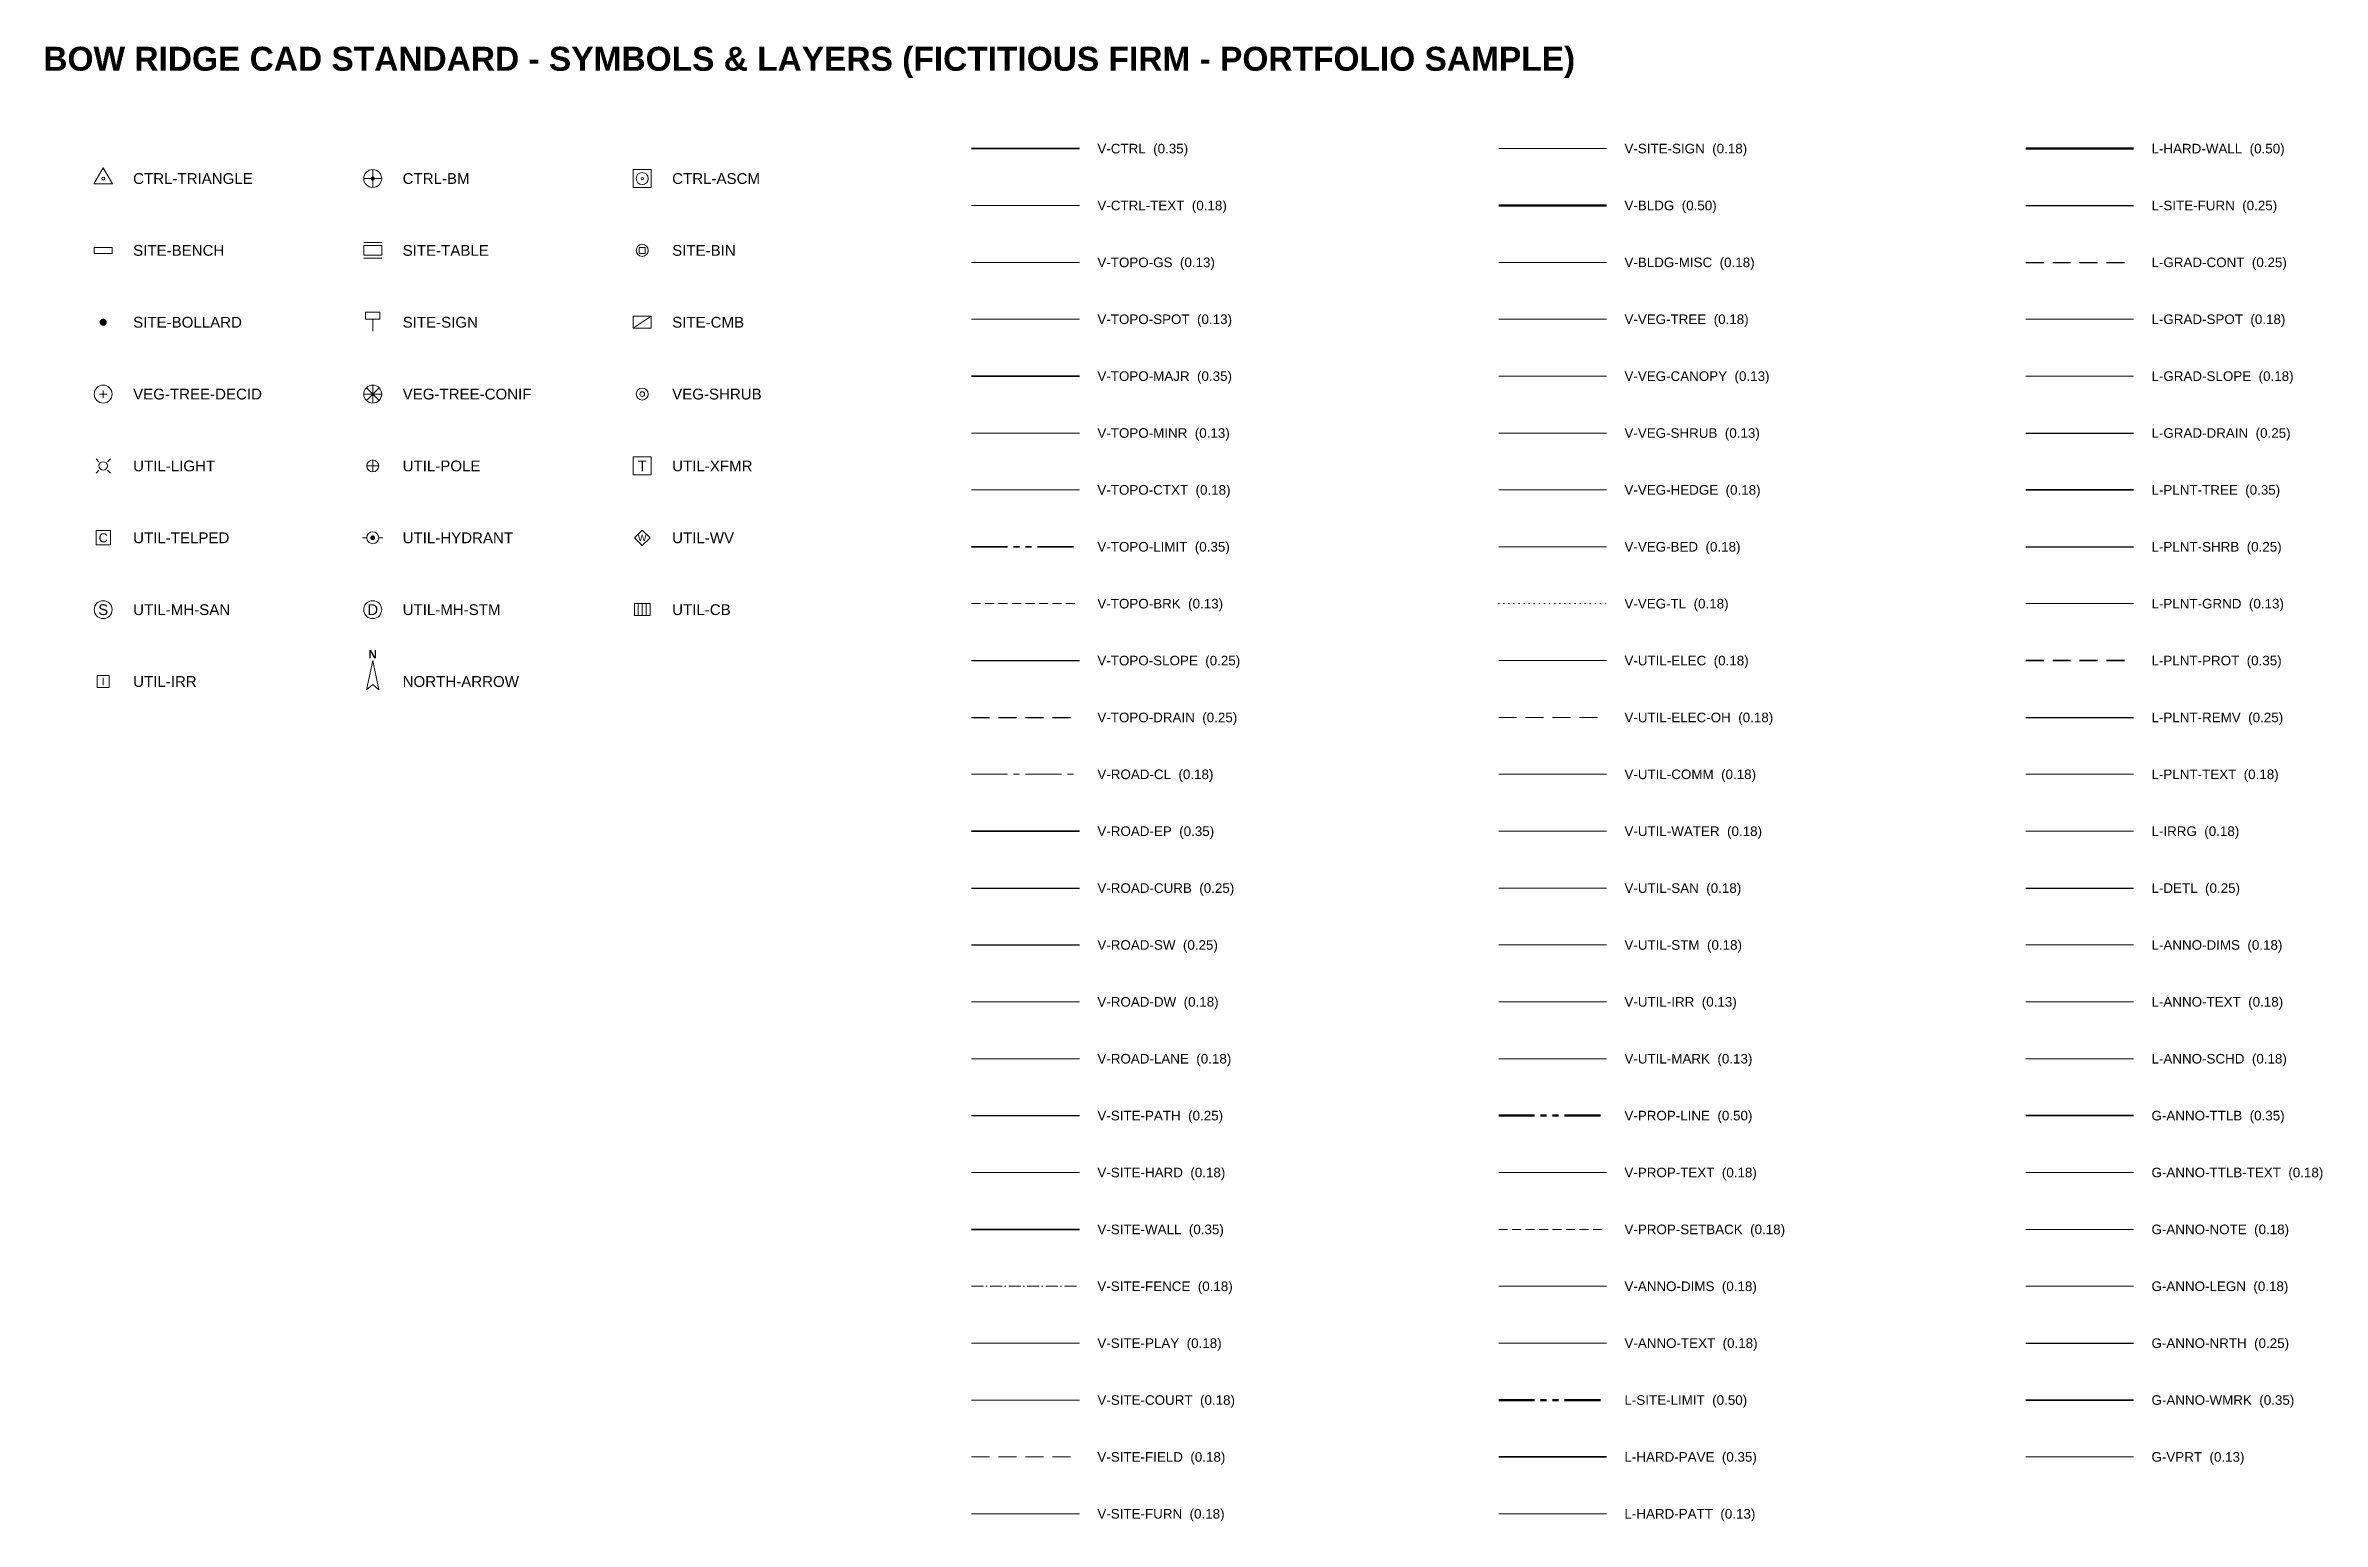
# Paper-space layout 'LEGEND' of a CAD drawing. Header units: metres. Extents: x 15 to 396, y 21 to 267.
import ezdxf
from ezdxf.enums import TextEntityAlignment as Align

# ---------------------------------------------------------------- set-up
doc = ezdxf.new("R2010")
doc.units = ezdxf.units.M
doc.header["$LTSCALE"] = 0.5
for name, pattern in [('CENTER', [18, 12, -2, 2, -2]), ('DASHED', [9, 6, -3]), ('DOT', [1.5, 0, -1.5]), ('FENCE', [6, 4, -1, 0, -1]), ('HIDDEN', [4.5, 3, -1.5]), ('PHANTOM', [22, 12, -2, 2, -2, 2, -2])]:
    doc.linetypes.add(name, pattern=pattern)
for name, color, linetype, lineweight in [('G-ANNO-LEGN', 7, 'Continuous', 18), ('G-ANNO-NOTE', 7, 'Continuous', 18), ('G-ANNO-NRTH', 7, 'Continuous', 25), ('G-ANNO-TTLB', 7, 'Continuous', 35), ('G-ANNO-TTLB-TEXT', 7, 'Continuous', 18), ('G-ANNO-WMRK', 8, 'Continuous', 35), ('L-ANNO-DIMS', 2, 'Continuous', 18), ('L-ANNO-SCHD', 7, 'Continuous', 18), ('L-ANNO-TEXT', 2, 'Continuous', 18), ('L-DETL', 7, 'Continuous', 25), ('L-GRAD-CONT', 5, 'DASHED', 25), ('L-GRAD-DRAIN', 150, 'Continuous', 25), ('L-GRAD-SLOPE', 5, 'Continuous', 18), ('L-GRAD-SPOT', 5, 'Continuous', 18), ('L-HARD-PATT', 253, 'Continuous', 13), ('L-HARD-PAVE', 8, 'Continuous', 35), ('L-HARD-WALL', 7, 'Continuous', 50), ('L-IRRG', 130, 'Continuous', 18), ('L-PLNT-GRND', 83, 'Continuous', 13), ('L-PLNT-PROT', 1, 'DASHED', 35), ('L-PLNT-REMV', 1, 'Continuous', 25), ('L-PLNT-SHRB', 3, 'Continuous', 25), ('L-PLNT-TEXT', 3, 'Continuous', 18), ('L-PLNT-TREE', 3, 'Continuous', 35), ('L-SITE-FURN', 40, 'Continuous', 25), ('L-SITE-LIMIT', 6, 'PHANTOM', 50), ('V-ANNO-DIMS', 2, 'Continuous', 18), ('V-ANNO-TEXT', 2, 'Continuous', 18), ('V-BLDG', 7, 'Continuous', 50), ('V-BLDG-MISC', 8, 'Continuous', 18), ('V-CTRL', 1, 'Continuous', 35), ('V-CTRL-TEXT', 1, 'Continuous', 18), ('V-PROP-LINE', 7, 'PHANTOM', 50), ('V-PROP-SETBACK', 8, 'HIDDEN', 18), ('V-PROP-TEXT', 7, 'Continuous', 18), ('V-ROAD-CL', 6, 'CENTER', 18), ('V-ROAD-CURB', 7, 'Continuous', 25), ('V-ROAD-DW', 8, 'Continuous', 18), ('V-ROAD-EP', 7, 'Continuous', 35), ('V-ROAD-LANE', 8, 'Continuous', 18), ('V-ROAD-SW', 8, 'Continuous', 25), ('V-SITE-COURT', 42, 'Continuous', 18), ('V-SITE-FENCE', 8, 'FENCE', 18), ('V-SITE-FIELD', 42, 'DASHED', 18), ('V-SITE-FURN', 40, 'Continuous', 18), ('V-SITE-HARD', 8, 'Continuous', 18), ('V-SITE-PATH', 8, 'Continuous', 25), ('V-SITE-PLAY', 42, 'Continuous', 18), ('V-SITE-SIGN', 40, 'Continuous', 18), ('V-SITE-WALL', 7, 'Continuous', 35), ('V-TOPO-BRK', 9, 'HIDDEN', 13), ('V-TOPO-CTXT', 34, 'Continuous', 18), ('V-TOPO-DRAIN', 150, 'DASHED', 25), ('V-TOPO-GS', 8, 'Continuous', 13), ('V-TOPO-LIMIT', 6, 'PHANTOM', 35), ('V-TOPO-MAJR', 34, 'Continuous', 35), ('V-TOPO-MINR', 32, 'Continuous', 13), ('V-TOPO-SLOPE', 30, 'Continuous', 25), ('V-TOPO-SPOT', 8, 'Continuous', 13), ('V-UTIL-COMM', 5, 'Continuous', 18), ('V-UTIL-ELEC', 1, 'Continuous', 18), ('V-UTIL-ELEC-OH', 1, 'DASHED', 18), ('V-UTIL-IRR', 130, 'Continuous', 13), ('V-UTIL-MARK', 6, 'Continuous', 13), ('V-UTIL-SAN', 3, 'Continuous', 18), ('V-UTIL-STM', 150, 'Continuous', 18), ('V-UTIL-WATER', 4, 'Continuous', 18), ('V-VEG-BED', 92, 'Continuous', 18), ('V-VEG-CANOPY', 92, 'Continuous', 13), ('V-VEG-HEDGE', 94, 'Continuous', 18), ('V-VEG-SHRUB', 94, 'Continuous', 13), ('V-VEG-TL', 92, 'DOT', 18), ('V-VEG-TREE', 94, 'Continuous', 18)]:
    doc.layers.add(name, color=color, linetype=linetype, lineweight=lineweight)
doc.layers.add('G-VPRT', color=8, linetype='Continuous', lineweight=13, plot=False)
doc.styles.add('BR-STD', font='arial.ttf')
doc.styles.add('BR-TITLE', font='arialbd.ttf')

# ---------------------------------------------------------------- blocks, each defined once
blk = doc.blocks.new('CTRL-TRIANGLE')
at = {"color": 0, "lineweight": -2}
blk.add_lwpolyline([(0, 1.8), (-1.56, -0.9), (1.56, -0.9)], close=True, dxfattribs=at)
blk.add_circle((0, 0), 0.25, dxfattribs=at)
blk = doc.blocks.new('CTRL-BM')
at = {"lineweight": -2}
h = blk.add_hatch(color=0, dxfattribs=at)
h.dxf.hatch_style = 1
edge = h.paths.add_edge_path()
edge.add_arc((0, 0), 0.35, 0, 360)
at = {"color": 0, "lineweight": -2}
for p, q in [((-1.5, 0), (1.5, 0)), ((0, -1.5), (0, 1.5))]:
    blk.add_line(p, q, dxfattribs=at)
blk.add_circle((0, 0), 1.5, dxfattribs=at)
blk = doc.blocks.new('CTRL-ASCM')
at = {"color": 0, "lineweight": -2}
blk.add_lwpolyline([(-1.5, -1.5), (1.5, -1.5), (1.5, 1.5), (-1.5, 1.5)], close=True, dxfattribs=at)
for radius in [1, 0.2]:
    blk.add_circle((0, 0), radius, dxfattribs=at)
blk = doc.blocks.new('SITE-BENCH')
at = {"color": 0, "lineweight": -2}
blk.add_lwpolyline([(-1.5, -0.5), (1.5, -0.5), (1.5, 0.5), (-1.5, 0.5)], close=True, dxfattribs=at)
blk = doc.blocks.new('SITE-TABLE')
at = {"color": 0, "lineweight": -2}
for p, q in [((-1.5, 1.3), (1.5, 1.3)), ((-1.5, -1.3), (1.5, -1.3))]:
    blk.add_line(p, q, dxfattribs=at)
blk.add_lwpolyline([(-1.5, -0.8), (1.5, -0.8), (1.5, 0.8), (-1.5, 0.8)], close=True, dxfattribs=at)
blk = doc.blocks.new('SITE-BIN')
at = {"color": 0, "lineweight": -2}
blk.add_lwpolyline([(-0.5, -0.5), (0.5, -0.5), (0.5, 0.5), (-0.5, 0.5)], close=True, dxfattribs=at)
blk.add_circle((0, 0), 1, dxfattribs=at)
blk = doc.blocks.new('SITE-BOLLARD')
at = {"lineweight": -2}
h = blk.add_hatch(color=0, dxfattribs=at)
h.dxf.hatch_style = 1
edge = h.paths.add_edge_path()
edge.add_arc((0, 0), 0.6, 0, 360)
blk = doc.blocks.new('SITE-SIGN')
at = {"color": 0, "lineweight": -2}
blk.add_line((0, -1.5), (0, 0.5), dxfattribs=at)
blk.add_lwpolyline([(-1.2, 0.5), (1.2, 0.5), (1.2, 1.7), (-1.2, 1.7)], close=True, dxfattribs=at)
blk = doc.blocks.new('SITE-CMB')
at = {"color": 0, "lineweight": -2}
blk.add_line((-1.5, -1), (1.5, 1), dxfattribs=at)
blk.add_lwpolyline([(-1.5, -1), (1.5, -1), (1.5, 1), (-1.5, 1)], close=True, dxfattribs=at)
blk = doc.blocks.new('VEG-TREE-DECID')
at = {"color": 0, "lineweight": -2}
for p, q in [((-0.6, 0), (0.6, 0)), ((0, -0.6), (0, 0.6))]:
    blk.add_line(p, q, dxfattribs=at)
blk.add_circle((0, 0), 1.5, dxfattribs=at)
blk = doc.blocks.new('VEG-TREE-CONIF')
at = {"color": 0, "lineweight": -2}
for q in [(-1.5, 0), (-1.06, 1.06), (-1.06, -1.06), (0, 1.5), (1.06, 1.06), (1.5, 0), (0, -1.5), (1.06, -1.06)]:
    blk.add_line((0, 0), q, dxfattribs=at)
blk.add_circle((0, 0), 1.5, dxfattribs=at)
blk = doc.blocks.new('VEG-SHRUB')
at = {"color": 0, "lineweight": -2}
for radius in [1, 0.4]:
    blk.add_circle((0, 0), radius, dxfattribs=at)
blk = doc.blocks.new('UTIL-LIGHT')
at = {"color": 0, "lineweight": -2}
for p, q in [((-0.71, 0.71), (-1.2, 1.2)), ((0.71, 0.71), (1.2, 1.2)), ((-0.71, -0.71), (-1.2, -1.2)), ((0.71, -0.71), (1.2, -1.2))]:
    blk.add_line(p, q, dxfattribs=at)
blk.add_circle((0, 0), 0.7, dxfattribs=at)
blk = doc.blocks.new('UTIL-POLE')
at = {"color": 0, "lineweight": -2}
for p, q in [((-1, 0), (1, 0)), ((0, -1), (0, 1))]:
    blk.add_line(p, q, dxfattribs=at)
blk.add_circle((0, 0), 1, dxfattribs=at)
blk = doc.blocks.new('UTIL-XFMR')
at = {"color": 0, "lineweight": -2}
blk.add_lwpolyline([(-1.5, -1.5), (1.5, -1.5), (1.5, 1.5), (-1.5, 1.5)], close=True, dxfattribs=at)
at = {"color": 0, "lineweight": -2, "style": 'BR-STD'}
blk.add_text('T', height=1.8, dxfattribs=at).set_placement((0, 0), align=Align.MIDDLE_CENTER)
blk = doc.blocks.new('UTIL-TELPED')
at = {"color": 0, "lineweight": -2}
blk.add_lwpolyline([(-1.2, -1.2), (1.2, -1.2), (1.2, 1.2), (-1.2, 1.2)], close=True, dxfattribs=at)
at = {"color": 0, "lineweight": -2, "style": 'BR-STD'}
blk.add_text('C', height=1.5, dxfattribs=at).set_placement((0, 0), align=Align.MIDDLE_CENTER)
blk = doc.blocks.new('UTIL-HYDRANT')
at = {"lineweight": -2}
h = blk.add_hatch(color=0, dxfattribs=at)
h.dxf.hatch_style = 1
edge = h.paths.add_edge_path()
edge.add_arc((0, 0), 0.4, 0, 360)
at = {"color": 0, "lineweight": -2}
for p, q in [((-1, 0), (-1.7, 0)), ((1, 0), (1.7, 0))]:
    blk.add_line(p, q, dxfattribs=at)
blk.add_circle((0, 0), 1, dxfattribs=at)
blk = doc.blocks.new('UTIL-WV')
at = {"color": 0, "lineweight": -2}
blk.add_lwpolyline([(0, 1.3), (1.3, 0), (0, -1.3), (-1.3, 0)], close=True, dxfattribs=at)
at = {"color": 0, "lineweight": -2, "style": 'BR-STD'}
blk.add_text('W', height=1.1, dxfattribs=at).set_placement((0, 0), align=Align.MIDDLE_CENTER)
blk = doc.blocks.new('UTIL-MH-SAN')
at = {"color": 0, "lineweight": -2}
blk.add_circle((0, 0), 1.5, dxfattribs=at)
at = {"color": 0, "lineweight": -2, "style": 'BR-STD'}
blk.add_text('S', height=1.8, dxfattribs=at).set_placement((0, 0), align=Align.MIDDLE_CENTER)
blk = doc.blocks.new('UTIL-MH-STM')
at = {"color": 0, "lineweight": -2}
blk.add_circle((0, 0), 1.5, dxfattribs=at)
at = {"color": 0, "lineweight": -2, "style": 'BR-STD'}
blk.add_text('D', height=1.8, dxfattribs=at).set_placement((0, 0), align=Align.MIDDLE_CENTER)
blk = doc.blocks.new('UTIL-CB')
at = {"color": 0, "lineweight": -2}
for p, q in [((-0.65, -1), (-0.65, 1)), ((0, -1), (0, 1)), ((0.65, -1), (0.65, 1))]:
    blk.add_line(p, q, dxfattribs=at)
blk.add_lwpolyline([(-1.3, -1), (1.3, -1), (1.3, 1), (-1.3, 1)], close=True, dxfattribs=at)
blk = doc.blocks.new('UTIL-IRR')
at = {"color": 0, "lineweight": -2}
blk.add_lwpolyline([(-1, -1), (1, -1), (1, 1), (-1, 1)], close=True, dxfattribs=at)
at = {"color": 0, "lineweight": -2, "style": 'BR-STD'}
blk.add_text('I', height=1.3, dxfattribs=at).set_placement((0, 0), align=Align.MIDDLE_CENTER)
blk = doc.blocks.new('NORTH-ARROW')
at = {"color": 0, "lineweight": -2}
blk.add_lwpolyline([(0, 10), (-3, -4), (0, -1.5), (3, -4)], close=True, dxfattribs=at)
at = {"color": 0, "lineweight": -2, "style": 'BR-TITLE'}
blk.add_text('N', height=4, dxfattribs=at).set_placement((0, 13), align=Align.MIDDLE_CENTER)

psp = doc.layouts.new('LEGEND')

# ---------------------------------------------------------------- linework, layer by layer
at = {"layer": 'G-ANNO-LEGN'}
psp.add_line((346, 60), (364, 60), dxfattribs=at)
at = {"layer": 'G-ANNO-NOTE'}
psp.add_line((346, 69.5), (364, 69.5), dxfattribs=at)
at = {"layer": 'G-ANNO-NRTH'}
psp.add_line((346, 50.5), (364, 50.5), dxfattribs=at)
at = {"layer": 'G-ANNO-TTLB'}
psp.add_line((346, 88.5), (364, 88.5), dxfattribs=at)
at = {"layer": 'G-ANNO-TTLB-TEXT'}
psp.add_line((346, 79), (364, 79), dxfattribs=at)
at = {"layer": 'G-ANNO-WMRK'}
psp.add_line((346, 41), (364, 41), dxfattribs=at)
at = {"layer": 'G-VPRT'}
psp.add_line((346, 31.5), (364, 31.5), dxfattribs=at)
at = {"layer": 'L-ANNO-DIMS'}
psp.add_line((346, 117), (364, 117), dxfattribs=at)
at = {"layer": 'L-ANNO-SCHD'}
psp.add_line((346, 98), (364, 98), dxfattribs=at)
at = {"layer": 'L-ANNO-TEXT'}
psp.add_line((346, 107.5), (364, 107.5), dxfattribs=at)
at = {"layer": 'L-DETL'}
psp.add_line((346, 126.5), (364, 126.5), dxfattribs=at)
at = {"layer": 'L-GRAD-CONT'}
psp.add_line((346, 231), (364, 231), dxfattribs=at)
at = {"layer": 'L-GRAD-DRAIN'}
psp.add_line((346, 202.5), (364, 202.5), dxfattribs=at)
at = {"layer": 'L-GRAD-SLOPE'}
psp.add_line((346, 212), (364, 212), dxfattribs=at)
at = {"layer": 'L-GRAD-SPOT'}
psp.add_line((346, 221.5), (364, 221.5), dxfattribs=at)
at = {"layer": 'L-HARD-PATT'}
psp.add_line((258, 22), (276, 22), dxfattribs=at)
at = {"layer": 'L-HARD-PAVE'}
psp.add_line((258, 31.5), (276, 31.5), dxfattribs=at)
at = {"layer": 'L-HARD-WALL'}
psp.add_line((346, 250), (364, 250), dxfattribs=at)
at = {"layer": 'L-IRRG'}
psp.add_line((346, 136), (364, 136), dxfattribs=at)
at = {"layer": 'L-PLNT-GRND'}
psp.add_line((346, 174), (364, 174), dxfattribs=at)
at = {"layer": 'L-PLNT-PROT'}
psp.add_line((346, 164.5), (364, 164.5), dxfattribs=at)
at = {"layer": 'L-PLNT-REMV'}
psp.add_line((346, 155), (364, 155), dxfattribs=at)
at = {"layer": 'L-PLNT-SHRB'}
psp.add_line((346, 183.5), (364, 183.5), dxfattribs=at)
at = {"layer": 'L-PLNT-TEXT'}
psp.add_line((346, 145.5), (364, 145.5), dxfattribs=at)
at = {"layer": 'L-PLNT-TREE'}
psp.add_line((346, 193), (364, 193), dxfattribs=at)
at = {"layer": 'L-SITE-FURN'}
psp.add_line((346, 240.5), (364, 240.5), dxfattribs=at)
at = {"layer": 'L-SITE-LIMIT'}
psp.add_line((258, 41), (276, 41), dxfattribs=at)
at = {"layer": 'V-ANNO-DIMS'}
psp.add_line((258, 60), (276, 60), dxfattribs=at)
at = {"layer": 'V-ANNO-TEXT'}
psp.add_line((258, 50.5), (276, 50.5), dxfattribs=at)
at = {"layer": 'V-BLDG'}
psp.add_line((258, 240.5), (276, 240.5), dxfattribs=at)
at = {"layer": 'V-BLDG-MISC'}
psp.add_line((258, 231), (276, 231), dxfattribs=at)
at = {"layer": 'V-CTRL'}
psp.add_line((170, 250), (188, 250), dxfattribs=at)
at = {"layer": 'V-CTRL-TEXT'}
psp.add_line((170, 240.5), (188, 240.5), dxfattribs=at)
at = {"layer": 'V-PROP-LINE'}
psp.add_line((258, 88.5), (276, 88.5), dxfattribs=at)
at = {"layer": 'V-PROP-SETBACK'}
psp.add_line((258, 69.5), (276, 69.5), dxfattribs=at)
at = {"layer": 'V-PROP-TEXT'}
psp.add_line((258, 79), (276, 79), dxfattribs=at)
at = {"layer": 'V-ROAD-CL'}
psp.add_line((170, 145.5), (188, 145.5), dxfattribs=at)
at = {"layer": 'V-ROAD-CURB'}
psp.add_line((170, 126.5), (188, 126.5), dxfattribs=at)
at = {"layer": 'V-ROAD-DW'}
psp.add_line((170, 107.5), (188, 107.5), dxfattribs=at)
at = {"layer": 'V-ROAD-EP'}
psp.add_line((170, 136), (188, 136), dxfattribs=at)
at = {"layer": 'V-ROAD-LANE'}
psp.add_line((170, 98), (188, 98), dxfattribs=at)
at = {"layer": 'V-ROAD-SW'}
psp.add_line((170, 117), (188, 117), dxfattribs=at)
at = {"layer": 'V-SITE-COURT'}
psp.add_line((170, 41), (188, 41), dxfattribs=at)
at = {"layer": 'V-SITE-FENCE'}
psp.add_line((170, 60), (188, 60), dxfattribs=at)
at = {"layer": 'V-SITE-FIELD'}
psp.add_line((170, 31.5), (188, 31.5), dxfattribs=at)
at = {"layer": 'V-SITE-FURN'}
psp.add_line((170, 22), (188, 22), dxfattribs=at)
at = {"layer": 'V-SITE-HARD'}
psp.add_line((170, 79), (188, 79), dxfattribs=at)
at = {"layer": 'V-SITE-PATH'}
psp.add_line((170, 88.5), (188, 88.5), dxfattribs=at)
at = {"layer": 'V-SITE-PLAY'}
psp.add_line((170, 50.5), (188, 50.5), dxfattribs=at)
at = {"layer": 'V-SITE-SIGN'}
psp.add_line((258, 250), (276, 250), dxfattribs=at)
at = {"layer": 'V-SITE-WALL'}
psp.add_line((170, 69.5), (188, 69.5), dxfattribs=at)
at = {"layer": 'V-TOPO-BRK'}
psp.add_line((170, 174), (188, 174), dxfattribs=at)
at = {"layer": 'V-TOPO-CTXT'}
psp.add_line((170, 193), (188, 193), dxfattribs=at)
at = {"layer": 'V-TOPO-DRAIN'}
psp.add_line((170, 155), (188, 155), dxfattribs=at)
at = {"layer": 'V-TOPO-GS'}
psp.add_line((170, 231), (188, 231), dxfattribs=at)
at = {"layer": 'V-TOPO-LIMIT'}
psp.add_line((170, 183.5), (188, 183.5), dxfattribs=at)
at = {"layer": 'V-TOPO-MAJR'}
psp.add_line((170, 212), (188, 212), dxfattribs=at)
at = {"layer": 'V-TOPO-MINR'}
psp.add_line((170, 202.5), (188, 202.5), dxfattribs=at)
at = {"layer": 'V-TOPO-SLOPE'}
psp.add_line((170, 164.5), (188, 164.5), dxfattribs=at)
at = {"layer": 'V-TOPO-SPOT'}
psp.add_line((170, 221.5), (188, 221.5), dxfattribs=at)
at = {"layer": 'V-UTIL-COMM'}
psp.add_line((258, 145.5), (276, 145.5), dxfattribs=at)
at = {"layer": 'V-UTIL-ELEC'}
psp.add_line((258, 164.5), (276, 164.5), dxfattribs=at)
at = {"layer": 'V-UTIL-ELEC-OH'}
psp.add_line((258, 155), (276, 155), dxfattribs=at)
at = {"layer": 'V-UTIL-IRR'}
psp.add_line((258, 107.5), (276, 107.5), dxfattribs=at)
at = {"layer": 'V-UTIL-MARK'}
psp.add_line((258, 98), (276, 98), dxfattribs=at)
at = {"layer": 'V-UTIL-SAN'}
psp.add_line((258, 126.5), (276, 126.5), dxfattribs=at)
at = {"layer": 'V-UTIL-STM'}
psp.add_line((258, 117), (276, 117), dxfattribs=at)
at = {"layer": 'V-UTIL-WATER'}
psp.add_line((258, 136), (276, 136), dxfattribs=at)
at = {"layer": 'V-VEG-BED'}
psp.add_line((258, 183.5), (276, 183.5), dxfattribs=at)
at = {"layer": 'V-VEG-CANOPY'}
psp.add_line((258, 212), (276, 212), dxfattribs=at)
at = {"layer": 'V-VEG-HEDGE'}
psp.add_line((258, 193), (276, 193), dxfattribs=at)
at = {"layer": 'V-VEG-SHRUB'}
psp.add_line((258, 202.5), (276, 202.5), dxfattribs=at)
at = {"layer": 'V-VEG-TL'}
psp.add_line((258, 174), (276, 174), dxfattribs=at)
at = {"layer": 'V-VEG-TREE'}
psp.add_line((258, 221.5), (276, 221.5), dxfattribs=at)

# ---------------------------------------------------------------- block references
at = {"layer": 'G-ANNO-LEGN'}
for name, p in [('CTRL-TRIANGLE', (25, 245)), ('CTRL-BM', (70, 245)), ('CTRL-ASCM', (115, 245)), ('SITE-BENCH', (25, 233)), ('SITE-TABLE', (70, 233)), ('SITE-BIN', (115, 233)), ('SITE-BOLLARD', (25, 221)), ('SITE-SIGN', (70, 221)), ('SITE-CMB', (115, 221)), ('VEG-TREE-DECID', (25, 209)), ('VEG-TREE-CONIF', (70, 209)), ('VEG-SHRUB', (115, 209)), ('UTIL-LIGHT', (25, 197)), ('UTIL-POLE', (70, 197)), ('UTIL-XFMR', (115, 197)), ('UTIL-WV', (115, 185)), ('UTIL-TELPED', (25, 185)), ('UTIL-HYDRANT', (70, 185)), ('UTIL-MH-SAN', (25, 173)), ('UTIL-MH-STM', (70, 173)), ('UTIL-CB', (115, 173)), ('UTIL-IRR', (25, 161))]:
    psp.add_blockref(name, p, dxfattribs=at)
at = {"layer": 'G-ANNO-LEGN', "xscale": 0.35, "yscale": 0.35}
psp.add_blockref('NORTH-ARROW', (70, 161), dxfattribs=at)

# ---------------------------------------------------------------- texts
at = {"layer": 'G-ANNO-LEGN'}
for s, height, style, p in [('BOW RIDGE CAD STANDARD - SYMBOLS & LAYERS (FICTITIOUS FIRM - PORTFOLIO SAMPLE)', 4, 'BR-TITLE', (15, 265)), ('V-CTRL  (0.35)', 1.6, 'BR-STD', (191, 250)), ('V-SITE-SIGN  (0.18)', 1.6, 'BR-STD', (279, 250)), ('L-HARD-WALL  (0.50)', 1.6, 'BR-STD', (367, 250)), ('CTRL-TRIANGLE', 1.8, 'BR-STD', (30, 245)), ('CTRL-BM', 1.8, 'BR-STD', (75, 245)), ('CTRL-ASCM', 1.8, 'BR-STD', (120, 245)), ('V-CTRL-TEXT  (0.18)', 1.6, 'BR-STD', (191, 240.5)), ('V-BLDG  (0.50)', 1.6, 'BR-STD', (279, 240.5)), ('L-SITE-FURN  (0.25)', 1.6, 'BR-STD', (367, 240.5)), ('SITE-BENCH', 1.8, 'BR-STD', (30, 233)), ('SITE-TABLE', 1.8, 'BR-STD', (75, 233)), ('SITE-BIN', 1.8, 'BR-STD', (120, 233)), ('V-TOPO-GS  (0.13)', 1.6, 'BR-STD', (191, 231)), ('V-BLDG-MISC  (0.18)', 1.6, 'BR-STD', (279, 231)), ('L-GRAD-CONT  (0.25)', 1.6, 'BR-STD', (367, 231)), ('SITE-BOLLARD', 1.8, 'BR-STD', (30, 221)), ('SITE-SIGN', 1.8, 'BR-STD', (75, 221)), ('SITE-CMB', 1.8, 'BR-STD', (120, 221)), ('V-TOPO-SPOT  (0.13)', 1.6, 'BR-STD', (191, 221.5)), ('V-VEG-TREE  (0.18)', 1.6, 'BR-STD', (279, 221.5)), ('L-GRAD-SPOT  (0.18)', 1.6, 'BR-STD', (367, 221.5)), ('VEG-TREE-DECID', 1.8, 'BR-STD', (30, 209)), ('VEG-TREE-CONIF', 1.8, 'BR-STD', (75, 209)), ('VEG-SHRUB', 1.8, 'BR-STD', (120, 209)), ('V-TOPO-MAJR  (0.35)', 1.6, 'BR-STD', (191, 212)), ('V-VEG-CANOPY  (0.13)', 1.6, 'BR-STD', (279, 212)), ('L-GRAD-SLOPE  (0.18)', 1.6, 'BR-STD', (367, 212)), ('V-TOPO-MINR  (0.13)', 1.6, 'BR-STD', (191, 202.5)), ('V-VEG-SHRUB  (0.13)', 1.6, 'BR-STD', (279, 202.5)), ('L-GRAD-DRAIN  (0.25)', 1.6, 'BR-STD', (367, 202.5)), ('UTIL-LIGHT', 1.8, 'BR-STD', (30, 197)), ('UTIL-POLE', 1.8, 'BR-STD', (75, 197)), ('UTIL-XFMR', 1.8, 'BR-STD', (120, 197)), ('V-TOPO-CTXT  (0.18)', 1.6, 'BR-STD', (191, 193)), ('V-VEG-HEDGE  (0.18)', 1.6, 'BR-STD', (279, 193)), ('L-PLNT-TREE  (0.35)', 1.6, 'BR-STD', (367, 193)), ('UTIL-TELPED', 1.8, 'BR-STD', (30, 185)), ('UTIL-HYDRANT', 1.8, 'BR-STD', (75, 185)), ('UTIL-WV', 1.8, 'BR-STD', (120, 185)), ('V-TOPO-LIMIT  (0.35)', 1.6, 'BR-STD', (191, 183.5)), ('V-VEG-BED  (0.18)', 1.6, 'BR-STD', (279, 183.5)), ('L-PLNT-SHRB  (0.25)', 1.6, 'BR-STD', (367, 183.5)), ('V-TOPO-BRK  (0.13)', 1.6, 'BR-STD', (191, 174)), ('V-VEG-TL  (0.18)', 1.6, 'BR-STD', (279, 174)), ('L-PLNT-GRND  (0.13)', 1.6, 'BR-STD', (367, 174)), ('UTIL-MH-SAN', 1.8, 'BR-STD', (30, 173)), ('UTIL-MH-STM', 1.8, 'BR-STD', (75, 173)), ('UTIL-CB', 1.8, 'BR-STD', (120, 173)), ('V-TOPO-SLOPE  (0.25)', 1.6, 'BR-STD', (191, 164.5)), ('V-UTIL-ELEC  (0.18)', 1.6, 'BR-STD', (279, 164.5)), ('L-PLNT-PROT  (0.35)', 1.6, 'BR-STD', (367, 164.5)), ('UTIL-IRR', 1.8, 'BR-STD', (30, 161)), ('NORTH-ARROW', 1.8, 'BR-STD', (75, 161)), ('V-TOPO-DRAIN  (0.25)', 1.6, 'BR-STD', (191, 155)), ('V-UTIL-ELEC-OH  (0.18)', 1.6, 'BR-STD', (279, 155)), ('L-PLNT-REMV  (0.25)', 1.6, 'BR-STD', (367, 155)), ('V-ROAD-CL  (0.18)', 1.6, 'BR-STD', (191, 145.5)), ('V-UTIL-COMM  (0.18)', 1.6, 'BR-STD', (279, 145.5)), ('L-PLNT-TEXT  (0.18)', 1.6, 'BR-STD', (367, 145.5)), ('V-ROAD-EP  (0.35)', 1.6, 'BR-STD', (191, 136)), ('V-UTIL-WATER  (0.18)', 1.6, 'BR-STD', (279, 136)), ('L-IRRG  (0.18)', 1.6, 'BR-STD', (367, 136)), ('V-ROAD-CURB  (0.25)', 1.6, 'BR-STD', (191, 126.5)), ('V-UTIL-SAN  (0.18)', 1.6, 'BR-STD', (279, 126.5)), ('L-DETL  (0.25)', 1.6, 'BR-STD', (367, 126.5)), ('V-ROAD-SW  (0.25)', 1.6, 'BR-STD', (191, 117)), ('V-UTIL-STM  (0.18)', 1.6, 'BR-STD', (279, 117)), ('L-ANNO-DIMS  (0.18)', 1.6, 'BR-STD', (367, 117)), ('V-ROAD-DW  (0.18)', 1.6, 'BR-STD', (191, 107.5)), ('V-UTIL-IRR  (0.13)', 1.6, 'BR-STD', (279, 107.5)), ('L-ANNO-TEXT  (0.18)', 1.6, 'BR-STD', (367, 107.5)), ('V-ROAD-LANE  (0.18)', 1.6, 'BR-STD', (191, 98)), ('V-UTIL-MARK  (0.13)', 1.6, 'BR-STD', (279, 98)), ('L-ANNO-SCHD  (0.18)', 1.6, 'BR-STD', (367, 98)), ('V-SITE-PATH  (0.25)', 1.6, 'BR-STD', (191, 88.5)), ('V-PROP-LINE  (0.50)', 1.6, 'BR-STD', (279, 88.5)), ('G-ANNO-TTLB  (0.35)', 1.6, 'BR-STD', (367, 88.5)), ('V-SITE-HARD  (0.18)', 1.6, 'BR-STD', (191, 79)), ('V-PROP-TEXT  (0.18)', 1.6, 'BR-STD', (279, 79)), ('G-ANNO-TTLB-TEXT  (0.18)', 1.6, 'BR-STD', (367, 79)), ('V-SITE-WALL  (0.35)', 1.6, 'BR-STD', (191, 69.5)), ('V-PROP-SETBACK  (0.18)', 1.6, 'BR-STD', (279, 69.5)), ('G-ANNO-NOTE  (0.18)', 1.6, 'BR-STD', (367, 69.5)), ('V-SITE-FENCE  (0.18)', 1.6, 'BR-STD', (191, 60)), ('V-ANNO-DIMS  (0.18)', 1.6, 'BR-STD', (279, 60)), ('G-ANNO-LEGN  (0.18)', 1.6, 'BR-STD', (367, 60)), ('V-SITE-PLAY  (0.18)', 1.6, 'BR-STD', (191, 50.5)), ('V-ANNO-TEXT  (0.18)', 1.6, 'BR-STD', (279, 50.5)), ('G-ANNO-NRTH  (0.25)', 1.6, 'BR-STD', (367, 50.5)), ('V-SITE-COURT  (0.18)', 1.6, 'BR-STD', (191, 41)), ('L-SITE-LIMIT  (0.50)', 1.6, 'BR-STD', (279, 41)), ('G-ANNO-WMRK  (0.35)', 1.6, 'BR-STD', (367, 41)), ('V-SITE-FIELD  (0.18)', 1.6, 'BR-STD', (191, 31.5)), ('L-HARD-PAVE  (0.35)', 1.6, 'BR-STD', (279, 31.5)), ('G-VPRT  (0.13)', 1.6, 'BR-STD', (367, 31.5)), ('V-SITE-FURN  (0.18)', 1.6, 'BR-STD', (191, 22)), ('L-HARD-PATT  (0.13)', 1.6, 'BR-STD', (279, 22))]:
    psp.add_text(s, height=height, dxfattribs=dict(at, style=style)).set_placement(p, align=Align.MIDDLE_LEFT)

doc.saveas('drawing.dxf')
